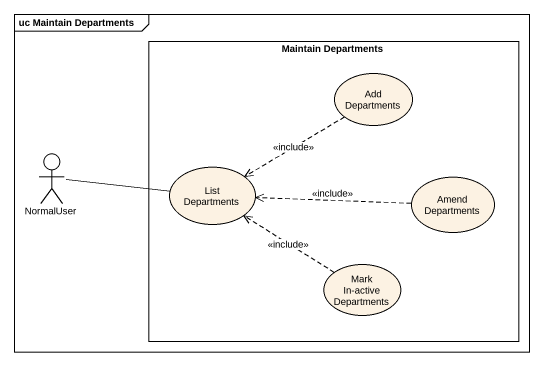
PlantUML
@startuml
mainframe uc Maintain Departments
rectangle "Maintain Departments" as Maintain_Departments {
  usecase "Add Departments" as Add_Departments
  usecase "List Departments" as List_Departments
  usecase "Amend Departments" as Amend_Departments
  usecase "Mark In-active Departments" as Mark_In_active_Departments
}
actor NormalUser
Add_Departments .left.> List_Departments : <<include>>
NormalUser -right- List_Departments
Amend_Departments .left.> List_Departments : <<include>>
Mark_In_active_Departments .up.> List_Departments : <<include>>
@enduml
